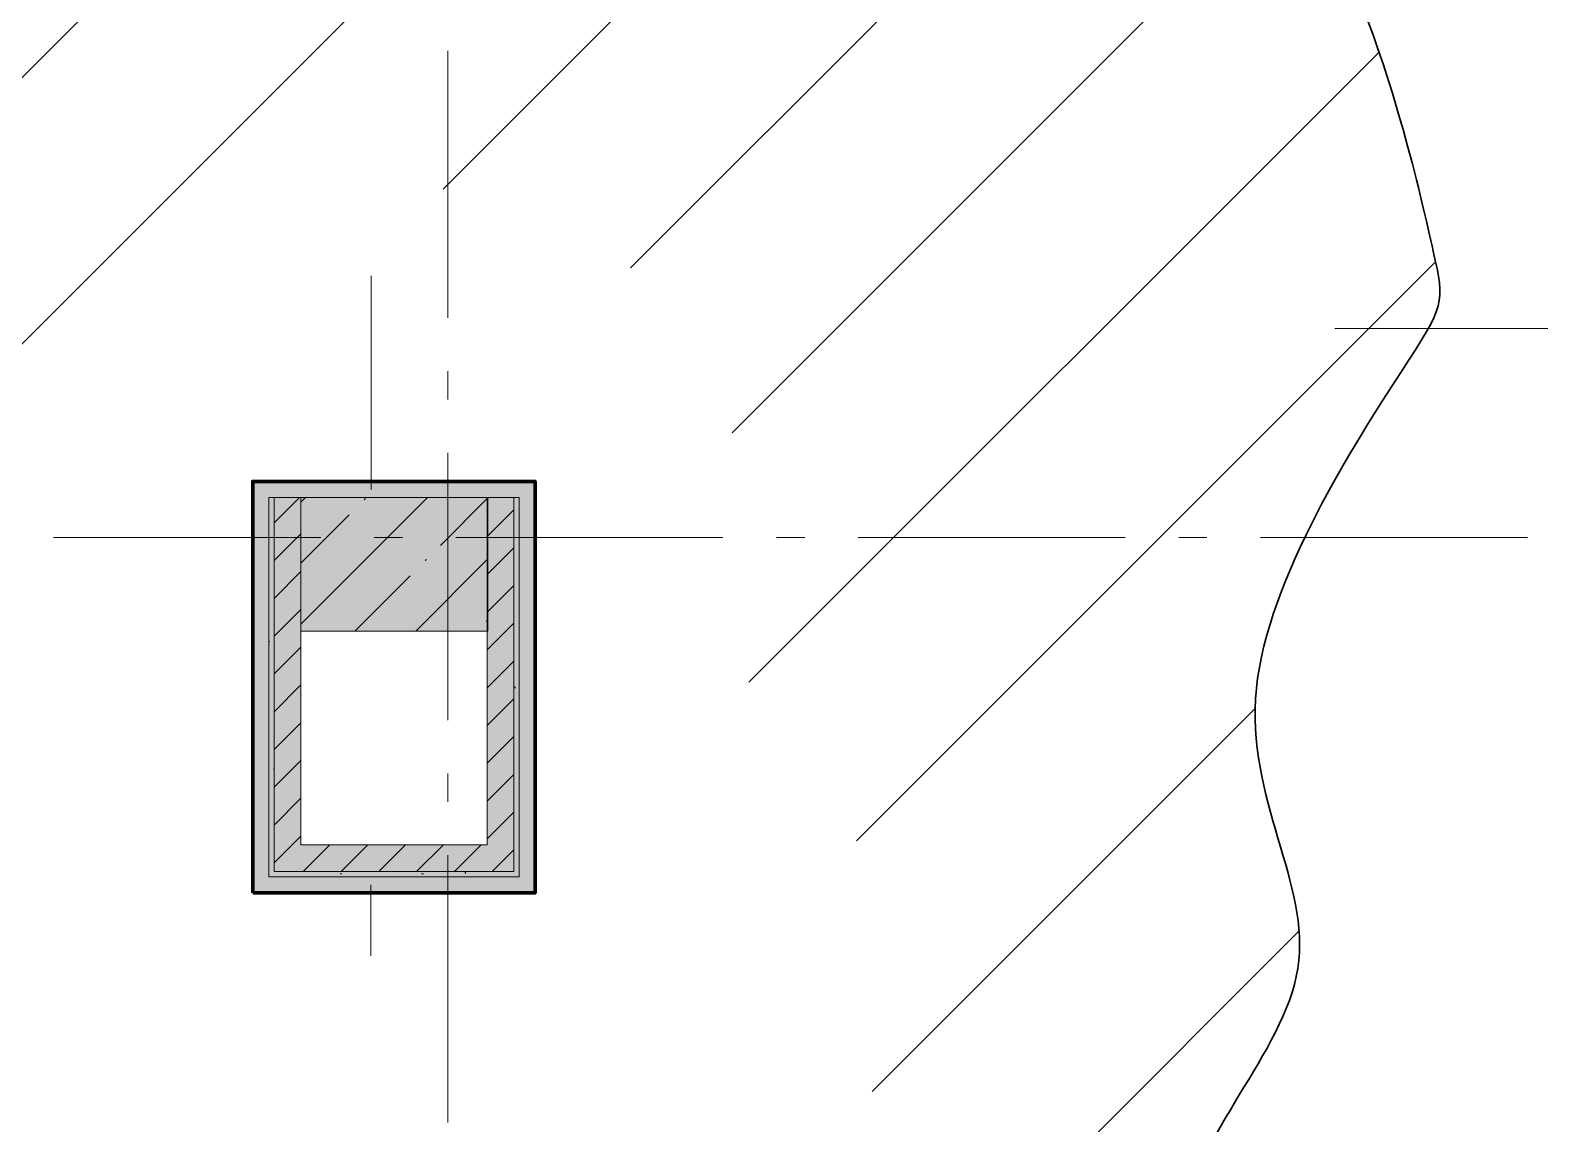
# Model space of a CAD drawing. Header units: millimetres. Extents: x -537608 to 253996, y -217170 to 186033.
# Drawn here: x -278375 to -272724, y 25455 to 29548 of the extents above; entities that cross this region are included whole.
import ezdxf

# ---------------------------------------------------------------- set-up
doc = ezdxf.new("R2010")
doc.units = ezdxf.units.MM
doc.layers.add('16) Лак 1.6м', color=160, linetype='Continuous', lineweight=90)
doc.layers.add('2) окраска коммуникации', color=152, linetype='Continuous', lineweight=30)
doc.layers.add('PDF _Геометрия', color=7, linetype='Continuous')
doc.layers.add('PDF _Сплошная заливка', color=7, linetype='Continuous', true_color=0xffffff)

msp = doc.modelspace()

# ---------------------------------------------------------------- hatches: boundary and pattern name
at = {"layer": '2) окраска коммуникации'}
h = msp.add_hatch(dxfattribs=at)
h.set_pattern_fill('ANSI31', color=5, scale=222)
h.set_pattern_definition([(45, (-305519.1207057401, -20669.70725479615), (-498.404214719338, 498.404214719338), [])])
edge = h.paths.add_edge_path()
edge.add_spline(control_points=[(-290778.1295418454, 11066.73725550275), (-290387.3432222666, 10570.64956164246), (-289743.0727939522, 11066.73725550275), (-288919.2533206891, 10560.09502494372), (-288105.9940039013, 11182.84275210756), (-286954.7584622179, 10760.64031071276), (-286007.4205449632, 10940.02898327531), (-285042.7477676743, 10616.4758401128), (-284130.9316466053, 11012.66351929682), (-281975.2535672687, 10728.45236448853), (-280376.2745304737, 10966.16539146788), (-279268.5103913055, 11271.04947029478), (-278118.4513044439, 10949.64111317335), (-276985.3064717367, 10882.03391194695), (-275953.6378516486, 10645.40870765447), (-275395.5217863466, 9715.80969079132), (-275395.5217863466, 8271.049470294769), (-275157.9741394991, 7191.990446720993), (-275614.6139921821, 6955.365242428517), (-274802.8089473837, 5738.435620353113), (-275817.5648653687, 5129.970809315353), (-275327.2936148814, 3468.32095605044), (-275716.284211203, 2758.444644058261), (-275293.4682106751, 2171.049470294798), (-273991.1979089876, 1727.434825355442), (-273974.2852068844, 2606.328441298821), (-273078.354413281, 3011.971648657254), (-273078.354413281, 4702.152378432475), (-273720.5962273882, 5040.188384564499), (-273078.354413281, 5733.162197135294), (-273720.5962273882, 6578.252911580283), (-273078.354413281, 7271.226724151078), (-273805.1597379039, 8271.049470294769), (-273078.354413281, 9012.112854846077), (-274291.2526209565, 9488.117833320925), (-274291.2526209565, 9164.229057605517), (-275005.9538269726, 9367.050661284731), (-275005.9538269726, 9971.049470294914), (-275073.6046353852, 10786.80188703947), (-275073.6046353852, 11271.04947029477), (-274668.013299255, 12503.44621075098), (-274837.1387682355, 13297.83082516133), (-275344.516727228, 13652.76863159998), (-276004.1090051488, 13838.68843497268), (-276985.0410709787, 13838.68843497268), (-277813.7588178802, 13821.78663466605), (-278642.4765647816, 14041.5100386519), (-279014.5544589998, 14768.28815095071), (-278845.4274379684, 16002.11957333274), (-278185.8367120985, 17021.04947029478), (-276443.2448242154, 17292.77574880551), (-275935.8653131717, 18408.29456904137), (-275682.1763336755, 19337.89358590452), (-275310.0999915081, 19659.02849084479), (-275479.2254604886, 20622.4311083212), (-274684.3331177936, 20656.23470893446), (-273872.526520944, 20842.15451230705), (-273940.1773293568, 22126.69133560897), (-274481.0718343636, 22725.7502556256), (-273331.0142995532, 24399.02918509419), (-274379.5971737959, 25075.10119735836), (-273331.0142995532, 26038.50451394953), (-274075.1700879899, 26985.00533111931), (-273078.354413281, 28523.06915902023), (-273078.354413281, 28523.06915902023), (-273345.9962499433, 29714.537717836), (-274039.4123800195, 30880.7626381065), (-275206.382616933, 30238.49422645559), (-276187.3146827629, 30745.54823565369), (-277354.2849196764, 30153.98522492256), (-279011.7204134791, 30982.17343994616), (-280026.4778835152, 30677.94103442728), (-281278.0100788933, 29934.26112182184), (-280499.3584001249, 28301.04947029485), (-281142.0364238914, 27038.3862445215), (-279890.5042285133, 25838.35842275272), (-281260.4253386136, 24180.04947029485), (-280059.6296974938, 22745.3282675294), (-281159.2859211085, 21829.04947029485), (-280076.8791947109, 20222.53182846601), (-281092.8162236715, 18916.62656016208), (-280737.6525836075, 18003.92934360544), (-280923.690754691, 17429.26743406607), (-281752.4085015923, 17141.93682885382), (-283156.1550158989, 17665.89333747341), (-283714.2710812009, 17125.03502854719), (-284813.592061753, 17750.40233900633), (-285185.6684039201, 17108.13322824056), (-286132.7750655437, 17801.10773992622), (-287328.3544132805, 16388.25048558218), (-285898.1716598534, 14701.76108214785), (-286388.6369167427, 13644.84066934502), (-285779.7842971823, 13214.04947029485), (-286591.5893419807, 12701.04947029479), (-286591.5893419807, 11811.55253060385), (-287690.9087704814, 11727.04352907082), (-288012.2485583902, 12132.68673642936), (-288722.5773905696, 11760.84712968408), (-289229.9569016132, 12453.82164136963), (-289940.2857337925, 11963.66873336329), (-290684.4415222293, 11777.74892999071), (-290778.1295418454, 11066.73725550275)], knot_values=[0, 0, 0, 0, 1, 2, 3, 4, 5, 6, 7, 8, 9, 10, 11, 12, 13, 14, 15, 16, 17, 18, 19, 20, 21, 22, 23, 24, 25, 26, 27, 28, 29, 30, 31, 32, 33, 34, 35, 36, 37, 38, 39, 40, 41, 42, 43, 44, 45, 46, 47, 48, 49, 50, 51, 52, 53, 54, 55, 56, 57, 58, 59, 60, 61, 62, 63, 64, 65, 66, 67, 68, 69, 70, 71, 72, 73, 74, 75, 76, 77, 78, 79, 80, 81, 82, 83, 84, 85, 86, 87, 88, 89, 90, 91, 92, 93, 94, 95, 96, 97, 98, 99, 99, 99, 99], degree=3, periodic=0)
edge = h.paths.add_edge_path(flags=16)
edge.add_arc((-282974.131416871, 12518.01710380639), 1274.567205917258, 125.00000004974521, 234.99999995025502, ccw=False)
edge.add_arc((-283038.6718286237, 14513.97250692987), 1162.044431998314, 125.0000000497451, 234.9999999502549, ccw=False)
edge.add_arc((-282295.866379925, 15202.92320276394), 1433.645541916495, 59.43173917583039, 169.4317390763406, ccw=False)
edge.add_arc((-282677.7619326952, 14748.50929600756), 2021.488717905952, -53.33912159542018, 56.66087830508968, ccw=False)
edge.add_arc((-282413.833053277, 12555.55064106403), 1102.633641852591, -78.79029658103138, 31.20970331947842, ccw=False)
edge.add_arc((-282952.3368390173, 12001.108425786), 919.0678340200262, 215.000000049745, 324.999999950255, ccw=False)
edge = h.paths.add_edge_path(flags=16)
edge.add_arc((-277532.2831400353, 20735.81904805778), 1174.761648407511, 125.0000000497451, 234.9999999502549, ccw=False)
edge.add_arc((-276960.5272288629, 23476.98792195341), 2171.587658382488, 125.0000000497451, 234.9999999502549, ccw=False)
edge.add_arc((-277291.7325825877, 26561.69859435377), 1594.148746454434, 125.00000004974521, 234.99999995025502, ccw=False)
edge.add_arc((-277094.170017662, 27873.72006977277), 1111.9458483979, 70.31799187557522, 180.3179917760853, ccw=False)
edge.add_arc((-276872.3716893117, 27774.88192752863), 1155.950819868962, -27.59113456386177, 82.40886533664792, ccw=False)
edge.add_arc((-276749.5728974249, 25951.74364315184), 1572.051704682641, -54.99999995025502, 54.9999999502549, ccw=False)
edge.add_arc((-276903.478506219, 23156.4449214603), 1840.377944830278, -54.9999999502549, 54.99999995025502, ccw=False)
edge.add_arc((-276968.8489957234, 21036.37149134816), 1277.401584025117, -81.3467366515178, 28.65326324899212, ccw=False)
edge.add_arc((-277491.3784936382, 20273.9631484444), 872.5123162488143, 215.0000000497448, 324.9999999502551, ccw=False)
at = {"layer": 'PDF _Сплошная заливка', "true_color": 0xff7d7d, "transparency": 33554559}
for points in [[(-277541.3513636779, 26319.00023200628), (-277481.3528202541, 26319.00023200628), (-277481.3528202541, 27859.00418771953), (-277541.3513636779, 27859.00418771953), (-277541.3513636779, 27309.52717848558)], [(-276544.6475155678, 26379.00307885998), (-276484.6468557027, 26379.00307885998), (-276484.6468557027, 27859.00418771953), (-276544.6475155678, 27859.00418771953), (-276544.6475155678, 27309.52717848558)]]:
    msp.add_hatch(color=11, dxfattribs=at).paths.add_polyline_path(points)

# ---------------------------------------------------------------- linework, layer by layer
at = {"layer": '16) Лак 1.6м'}
msp.add_lwpolyline([(-277541.3513636779, 26319.00023200628), (-276484.6468557027, 26319.00023200628), (-276484.6468557027, 27859.00418771953), (-277541.3513636779, 27859.00418771953)], close=True, dxfattribs=at)
at = {"layer": '2) окраска коммуникации'}
msp.add_open_spline([(-290778.1295418454, 11066.73725550275), (-290387.3432222666, 10570.64956164246), (-289743.0727939522, 11066.73725550275), (-288919.2533206891, 10560.09502494372), (-288105.9940039013, 11182.84275210756), (-286954.7584622179, 10760.64031071276), (-286007.4205449632, 10940.02898327531), (-285042.7477676743, 10616.4758401128), (-284130.9316466053, 11012.66351929682), (-281975.2535672687, 10728.45236448853), (-280376.2745304737, 10966.16539146788), (-279268.5103913055, 11271.04947029478), (-278118.4513044439, 10949.64111317335), (-276985.3064717367, 10882.03391194695), (-275953.6378516486, 10645.40870765447), (-275395.5217863466, 9715.80969079132), (-275395.5217863466, 8271.049470294769), (-275157.9741394991, 7191.990446720993), (-275614.6139921821, 6955.365242428517), (-274802.8089473837, 5738.435620353113), (-275817.5648653687, 5129.970809315353), (-275327.2936148814, 3468.32095605044), (-275716.284211203, 2758.444644058261), (-275293.4682106751, 2171.049470294798), (-273991.1979089876, 1727.434825355442), (-273974.2852068844, 2606.328441298821), (-273078.354413281, 3011.971648657254), (-273078.354413281, 4702.152378432475), (-273720.5962273882, 5040.188384564499), (-273078.354413281, 5733.162197135294), (-273720.5962273882, 6578.252911580283), (-273078.354413281, 7271.226724151078), (-273805.1597379039, 8271.049470294769), (-273078.354413281, 9012.112854846077), (-274291.2526209565, 9488.117833320925), (-274291.2526209565, 9164.229057605517), (-275005.9538269726, 9367.050661284731), (-275005.9538269726, 9971.049470294914), (-275073.6046353852, 10786.80188703947), (-275073.6046353852, 11271.04947029477), (-274668.013299255, 12503.44621075098), (-274837.1387682355, 13297.83082516133), (-275344.516727228, 13652.76863159998), (-276004.1090051488, 13838.68843497268), (-276985.0410709787, 13838.68843497268), (-277813.7588178802, 13821.78663466605), (-278642.4765647816, 14041.5100386519), (-279014.5544589998, 14768.28815095071), (-278845.4274379684, 16002.11957333274), (-278185.8367120985, 17021.04947029478), (-276443.2448242154, 17292.77574880551), (-275935.8653131717, 18408.29456904137), (-275682.1763336755, 19337.89358590452), (-275310.0999915081, 19659.02849084479), (-275479.2254604886, 20622.4311083212), (-274684.3331177936, 20656.23470893446), (-273872.526520944, 20842.15451230705), (-273940.1773293568, 22126.69133560897), (-274481.0718343636, 22725.7502556256), (-273331.0142995532, 24399.02918509419), (-274379.5971737959, 25075.10119735836), (-273331.0142995532, 26038.50451394953), (-274075.1700879899, 26985.00533111931), (-273078.354413281, 28523.06915902023), (-273078.354413281, 28523.06915902023), (-273345.9962499433, 29714.537717836), (-274039.4123800195, 30880.7626381065), (-275206.382616933, 30238.49422645559), (-276187.3146827629, 30745.54823565369), (-277354.2849196764, 30153.98522492256), (-279011.7204134791, 30982.17343994616), (-280026.4778835152, 30677.94103442728), (-281278.0100788933, 29934.26112182184), (-280499.3584001249, 28301.04947029485), (-281142.0364238914, 27038.3862445215), (-279890.5042285133, 25838.35842275272), (-281260.4253386136, 24180.04947029485), (-280059.6296974938, 22745.3282675294), (-281159.2859211085, 21829.04947029485), (-280076.8791947109, 20222.53182846601), (-281092.8162236715, 18916.62656016208), (-280737.6525836075, 18003.92934360544), (-280923.690754691, 17429.26743406607), (-281752.4085015923, 17141.93682885382), (-283156.1550158989, 17665.89333747341), (-283714.2710812009, 17125.03502854719), (-284813.592061753, 17750.40233900633), (-285185.6684039201, 17108.13322824056), (-286132.7750655437, 17801.10773992622), (-287328.3544132805, 16388.25048558218), (-285898.1716598534, 14701.76108214785), (-286388.6369167427, 13644.84066934502), (-285779.7842971823, 13214.04947029485), (-286591.5893419807, 12701.04947029479), (-286591.5893419807, 11811.55253060385), (-287690.9087704814, 11727.04352907082), (-288012.2485583902, 12132.68673642936), (-288722.5773905696, 11760.84712968408), (-289229.9569016132, 12453.82164136963), (-289940.2857337925, 11963.66873336329), (-290684.4415222293, 11777.74892999071), (-290778.1295418454, 11066.73725550275)], degree=3, dxfattribs=at)
at = {"layer": 'PDF _Геометрия', "color": 253, "lineweight": 9, "true_color": 0xaaaaaa}
for p, q in [((-276811.3512366919, 29471.42497100052), (-276811.3512366919, 28471.4249787324)), ((-276811.3512366919, 28271.42849356961), (-276811.3512366919, 28165.59349659159)), ((-276811.3512366919, 27965.59263745233), (-276811.3512366919, 26965.59271573193)), ((-278287.2811609446, 27649.00074942219), (-277287.2811686764, 27649.00074942219)), ((-277087.2824965274, 27649.00074942219), (-276981.4475700971, 27649.00074942219)), ((-276781.4488273973, 27649.00074942219), (-275781.4489056777, 27649.00074942219)), ((-275581.4480465387, 27649.00074942219), (-275475.6152365498, 27649.00074942219)), ((-275275.6143774108, 27649.00074942219), (-274275.6144556912, 27649.00074942219)), ((-274075.6157129913, 27649.00074942219), (-273969.7807865588, 27649.00074942219)), ((-273769.782114412, 27649.00074942219), (-272769.7821221394, 27649.00074942219)), ((-276811.3512366919, 26765.59185659267), (-276811.3512366919, 26659.76123359139)), ((-276811.3512366919, 26459.76037445214), (-276811.3512366919, 25459.76038218373))]:
    msp.add_line(p, q, dxfattribs=at)
at = {"layer": 'PDF _Геометрия', "lineweight": 9}
for p, q in [((-277097.7566185891, 27829.00061257831), (-277097.7566185891, 28629.00404913593)), ((-272691.3521348789, 28431.32838188337), (-273491.3512680058, 28431.32838188337)), ((-277481.3528202541, 27859.00418771953), (-277541.3513636779, 27859.00418771953)), ((-277541.3513636779, 27859.00418771953), (-277541.3513636779, 26319.00023200628)), ((-276544.6475155678, 27859.00418771953), (-277481.3528202541, 27859.00418771953)), ((-276484.6468557027, 27859.00418771953), (-276544.6475155678, 27859.00418771953)), ((-276484.6468557027, 26379.00307885998), (-276484.6468557027, 27859.00418771953)), ((-277461.3518948178, 27799.00134086584), (-277481.3528202541, 27799.00134086584)), ((-277481.3528202541, 27799.00134086584), (-277481.3528202541, 26499.00009516241)), ((-277481.3528202541, 26499.00009516241), (-277481.3528202541, 27799.00134086584)), ((-277481.3528202541, 27799.00134086584), (-276544.6475155678, 27799.00134086584)), ((-277461.3518948178, 27704.34883852597), (-277366.6972054897, 27799.00134086584)), ((-277361.3514299752, 27799.00134086584), (-277461.3518948178, 27799.00134086584)), ((-277461.3518948178, 26499.00009516241), (-277461.3518948178, 27799.00134086584)), ((-277361.3514299752, 27781.54952670323), (-277343.8996158121, 27799.00134086584)), ((-277361.3514299752, 27325.35137949167), (-276887.7014686016, 27799.00134086584)), ((-276661.3527616887, 27799.00134086584), (-277361.3514299752, 27799.00134086584)), ((-277361.3514299752, 27799.00134086584), (-277361.3514299752, 27299.00353172002)), ((-277361.3514299752, 26499.00009516241), (-277361.3514299752, 27799.00134086584)), ((-277124.0076039434, 27790.79427912978), (-277119.2667776208, 27795.53510545295)), ((-276838.8853492631, 27619.72057358337), (-276661.3527616887, 27797.25316115892)), ((-276664.6467894054, 27793.94622315458), (-276659.5894847082, 27799.00134086584)), ((-276564.6485115527, 27799.00134086584), (-276664.6467894054, 27799.00134086584)), ((-276664.6467894054, 27799.00134086584), (-276664.6467894054, 26499.00009516241)), ((-276664.6467894054, 27652.52292940768), (-276564.6485115527, 27752.52339425145)), ((-276661.3527616887, 27299.00353172002), (-276661.3527616887, 27799.00134086584)), ((-276544.6475155678, 27799.00134086584), (-276564.6485115527, 27799.00134086584)), ((-276564.6485115527, 27799.00134086584), (-276564.6485115527, 26399.00400429538)), ((-276544.6475155678, 26379.00307885998), (-276544.6475155678, 27799.00134086584)), ((-276544.6475155678, 27799.00134086584), (-276544.6475155678, 26379.00307885998)), ((-277361.3514299752, 27553.45256953796), (-277181.032901452, 27733.77116860665)), ((-277461.3518948178, 27562.92561532707), (-277361.3514299752, 27662.92600962284)), ((-276664.6467894054, 27511.09970620878), (-276564.6485115527, 27611.10010050426)), ((-277461.3518948178, 27421.50232157988), (-277361.3514299752, 27521.50278642365)), ((-276931.5055045095, 27299.00353172002), (-276661.3527616887, 27569.15627454137)), ((-276895.9106467762, 27562.69739251224), (-276891.1677040122, 27567.4382188354)), ((-277159.6045075695, 27299.00353172002), (-276952.9338278479, 27505.66990801235)), ((-276664.6467894054, 27369.68071589033), (-276564.6485115527, 27469.68118073411)), ((-277461.3518948178, 27280.08340180973), (-277361.3514299752, 27380.08379610522)), ((-277361.3514299752, 27299.00353172002), (-276661.3527616887, 27299.00353172002)), ((-276667.8116437184, 27334.59620246594), (-276663.0708173958, 27339.3369582411)), ((-276664.6467894054, 27228.25742214343), (-276564.6485115527, 27328.25788698692)), ((-277461.3518948178, 27138.66010806254), (-277361.3514299752, 27238.66050235831)), ((-276664.6467894054, 27086.83850237299), (-276564.6485115527, 27186.83889666876)), ((-277461.3518948178, 26997.2411177441), (-277361.3514299752, 27097.24158258787)), ((-276664.6467894054, 26945.4152086258), (-276564.6485115527, 27045.41567346958)), ((-277461.3518948178, 26855.81789454519), (-277361.3514299752, 26955.81828884096)), ((-276664.6467894054, 26803.99621830764), (-276564.6485115527, 26903.99237972239)), ((-277461.3518948178, 26714.39890422676), (-277361.3514299752, 26814.39929852252)), ((-276664.6467894054, 26662.57299510846), (-276564.6485115527, 26762.57338940423)), ((-277461.3518948178, 26572.97561047984), (-277361.3514299752, 26672.97607532362)), ((-276664.6467894054, 26521.14970136155), (-276564.6485115527, 26621.15016620504)), ((-277393.904116387, 26499.00009516241), (-277361.3514299752, 26531.55278157643)), ((-277481.3528202541, 26499.00009516241), (-277481.3528202541, 26399.00400429538)), ((-277461.3518948178, 26431.55238728094), (-277393.904116387, 26499.00009516241)), ((-277461.3518948178, 26399.00400429538), (-277461.3518948178, 26499.00009516241)), ((-276664.6467894054, 26499.00009516241), (-277361.3514299752, 26499.00009516241)), ((-277352.4834039263, 26399.00400429538), (-277252.48300963, 26499.00009516241)), ((-277211.0622971648, 26399.00400429538), (-277111.0619028708, 26499.00009516241)), ((-277069.6390034179, 26399.00400429538), (-276969.6407255652, 26499.00009516241)), ((-276928.217896661, 26399.00400429538), (-276828.219618806, 26499.00009516241)), ((-276786.7967899017, 26399.00400429538), (-276686.7963956054, 26499.00009516241)), ((-276645.3756831447, 26399.00400429538), (-276564.6485115527, 26479.73117588688)), ((-277481.3528202541, 26399.00400429538), (-277481.3528202541, 26379.00307885998)), ((-277481.3528202541, 26379.00307885998), (-277481.3528202541, 26399.00400429538)), ((-276664.6467894054, 26399.00400429538), (-277461.3518948178, 26399.00400429538)), ((-276564.6485115527, 26399.00400429538), (-276664.6467894054, 26399.00400429538)), ((-277481.3528202541, 26379.00307885998), (-276664.6467894054, 26379.00307885998)), ((-276664.6467894054, 26379.00307885998), (-277481.3528202541, 26379.00307885998)), ((-277099.9074157942, 26349.00380714751), (-277099.9074157942, 26082.85127763221)), ((-276664.6467894054, 26379.00307885998), (-276564.6485115527, 26379.00307885998)), ((-276564.6485115527, 26379.00307885998), (-276544.6475155678, 26379.00307885998)), ((-276544.6475155678, 26379.00307885998), (-276564.6485115527, 26379.00307885998)), ((-276484.6468557027, 26319.00023200628), (-276484.6468557027, 26379.00307885998)), ((-277541.3513636779, 26319.00023200628), (-277481.3528202541, 26319.00023200628)), ((-277481.3528202541, 26319.00023200628), (-276484.6468557027, 26319.00023200628))]:
    msp.add_line(p, q, dxfattribs=at)
at = {"layer": 'PDF _Геометрия', "color": 8, "lineweight": 9, "true_color": 0x787878}
for p, q in [((-277479.3914444591, 27257.22330659415), (-277481.3528202541, 27260.6206871485)), ((-276558.6740827134, 27084.8922238519), (-276562.0261714443, 27090.70086486622)), ((-277461.3518948178, 26787.44861799888), (-277464.488741569, 26782.014586922)), ((-277214.5522367106, 26390.30606950052), (-277207.8458017125, 26390.30606950052)), ((-276909.7520253921, 26390.30606950052), (-276903.0455903918, 26390.30606950052)), ((-276744.6139472813, 26390.95193653915), (-276747.9682935485, 26396.76057755318))]:
    msp.add_line(p, q, dxfattribs=at)
at = {"layer": 'PDF _Сплошная заливка', "color": 11, "lineweight": 35, "true_color": 0xff7d7d, "transparency": 33554559}
for points in [[(-277481.3528202541, 27799.00134086584), (-276544.6475155678, 27799.00134086584), (-277481.3528202541, 27859.00418771953), (-276544.6475155678, 27859.00418771953)], [(-277481.3528202541, 26319.00023200628), (-276484.6468557027, 26319.00023200628), (-277481.3528202541, 26379.00307885998), (-276484.6468557027, 26379.00307885998)]]:
    msp.add_solid(points, dxfattribs=at)
at = {"layer": 'PDF _Сплошная заливка', "lineweight": 35, "transparency": 33554559}
for points in [[(-277461.3518948178, 26399.00400429538), (-277461.3518948178, 27799.00134086584), (-277481.3528202541, 26399.00400429538), (-277481.3528202541, 27799.00134086584)], [(-277361.3514299752, 26499.00009516241), (-277361.3514299752, 27799.00134086584), (-277461.3518948178, 26499.00009516241), (-277461.3518948178, 27799.00134086584)], [(-276661.3527616887, 27299.00353172002), (-276661.3527616887, 27799.00134086584), (-277361.3514299752, 27299.00353172002), (-277361.3514299752, 27799.00134086584)], [(-276564.6485115527, 26399.00400429538), (-276564.6485115527, 27799.00134086584), (-276664.6467894054, 26399.00400429538), (-276664.6467894054, 27799.00134086584)], [(-276544.6475155678, 26379.00307885998), (-276544.6475155678, 27799.00134086584), (-276564.6485115527, 26379.00307885998), (-276564.6485115527, 27799.00134086584)], [(-276664.6467894054, 26399.00400429538), (-276664.6467894054, 26499.00009516241), (-277461.3518948178, 26399.00400429538), (-277461.3518948178, 26499.00009516241)], [(-277481.3528202541, 26379.00307885998), (-276564.6485115527, 26379.00307885998), (-277481.3528202541, 26399.00400429538), (-276564.6485115527, 26399.00400429538)]]:
    msp.add_solid(points, dxfattribs=at)

doc.saveas('drawing.dxf')
